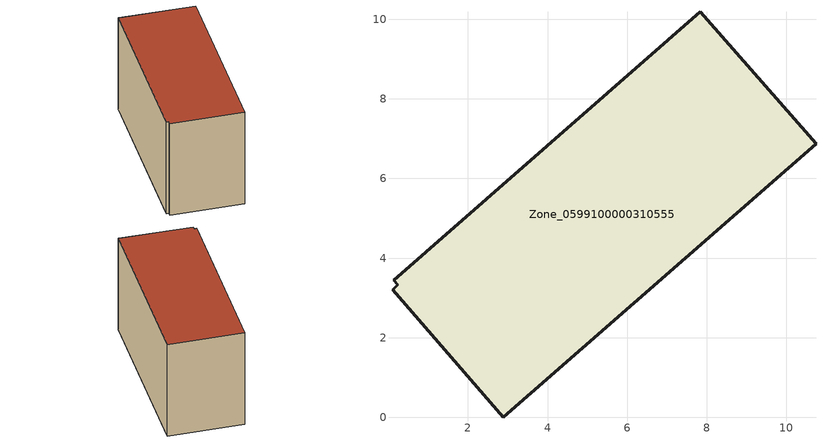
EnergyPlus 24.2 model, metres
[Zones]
Zone_0599100000310555
 floor ground (C_G): 0.1,3.21 0.24,3.33 0.13,3.45 7.84,10.19 10.74,6.87 2.89,0 z0
 wall outside (C_F): 10.74,6.87 7.84,10.19 0.13,3.45 0.24,3.33 0.1,3.21 2.89,0 10.74,6.87 z0:6.15
 roof outside (C_R): 0.24,3.33 0.1,3.21 2.89,0 10.74,6.87 7.84,10.19 0.13,3.45 z6.15
[BUILDING]
Pand.0599100000310555: North Axis=0; Terrain=City; Loads Convergence Tolerance Value=0.04; Temperature Convergence Tolerance Value=0.4; Solar Distribution=FullExterior; Maximum Number of Warmup Days=25; Minimum Number of Warmup Days=1
[Site:Location]
Rotterdam.The.Hague.AP_ZH_NLD Design_Conditions: Latitude=51.96; Longitude=4.45; Time Zone=1; Elevation=-4.5
[SITE:GROUNDTEMPERATURE:BUILDINGSURFACE]
18, 18, 18, 18, 18, 18, 18, 18, 18, 18, 18, 18
[MATERIAL] Thermal Absorptance=0.9; Solar Absorptance=0.7; Visible Absorptance=0.7
Name | Roughness | Thickness | Conductivity | Density | Specific Heat
G.TC.1946 | MediumSmooth | 0.15 | 1 | 540 | 1210
F.TC.1946 | Rough | 0.3 | 0.857143 | 1920 | 840
R.TC.1946 | MediumRough | 0.2 | 0.909091 | 1500 | 1000
[CONSTRUCTION]
C_G: G.TC.1946
C_F: F.TC.1946
C_R: R.TC.1946
[ZONE]
Zone_0599100000310555: Type=1; Multiplier=1; Ceiling Height=Autocalculate; Volume=Autocalculate; Floor Area=autocalculate; Part of Total Floor Area=Yes
[ZONEINFILTRATION:DESIGNFLOWRATE]
Infil_Zone_0599100000310555: Zone or ZoneList or Space or SpaceList=Zone_0599100000310555; Schedule=AlwaysOn; Design Flow Rate Calculation Method=Flow/Area; Flow Rate per Floor Area=0.003; Constant Term Coefficient=1; Temperature Term Coefficient=0; Velocity Term Coefficient=0; Velocity Squared Term Coefficient=0
[HVACTEMPLATE:ZONE:IDEALLOADSAIRSYSTEM]
Zone_0599100000310555: Maximum Heating Supply Air Temperature=50; Minimum Cooling Supply Air Temperature=13; Maximum Heating Supply Air Humidity Ratio=0.0156; Minimum Cooling Supply Air Humidity Ratio=0.0077; Heating Limit=NoLimit; Cooling Limit=NoLimit; Dehumidification Control Type=ConstantSensibleHeatRatio; Cooling Sensible Heat Ratio=0.7; Dehumidification Setpoint=60; Humidification Control Type=None; Humidification Setpoint=30; Outdoor Air Method=None; Outdoor Air Flow Rate per Person=0.00944; Outdoor Air Flow Rate per Zone Floor Area=0; Outdoor Air Flow Rate per Zone=0; Demand Controlled Ventilation Type=None; Outdoor Air Economizer Type=NoEconomizer; Heat Recovery Type=None; Sensible Heat Recovery Effectiveness=0.7; Latent Heat Recovery Effectiveness=0.65
[ZONECONTROL:THERMOSTAT]
ThermostatControl_Zone_0599100000310555: Zone or ZoneList=Zone_0599100000310555; Control Type Schedule=DualSetpointControlType; Control 1=Thermostat_Zone_0599100000310555; Temperature Difference Between Cutout And Setpoint=0
[THERMOSTATSETPOINT:DUALSETPOINT]
Thermostat_Zone_0599100000310555: Heating Setpoint Temperature Schedule=HeatingSetpoint_Zone_0599100000310555; Cooling Setpoint Temperature Schedule=CoolingSetpoint_Zone_0599100000310555
[SCHEDULE:COMPACT]
HeatingSetpoint_Zone_0599100000310555: Through: 12/31, For: AllDays, Until: 24:00, 21
CoolingSetpoint_Zone_0599100000310555: Through: 12/31, For: AllDays, Until: 24:00, 24
DualSetpointControlType: Through: 12/31, For: AllDays, Until: 24:00, 4
AlwaysOn: Through: 12/31, For: AllDays, Until: 24:00, 1
